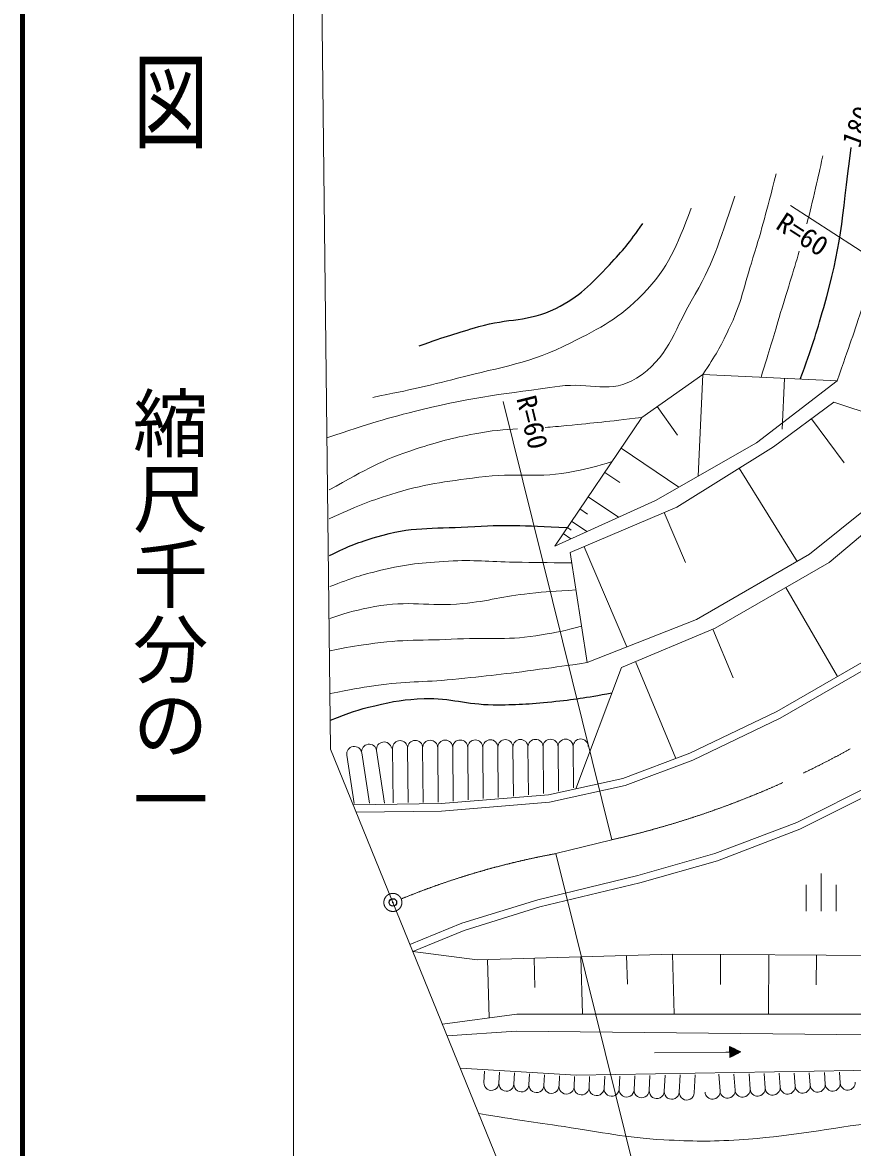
# Model space of a CAD drawing. Units: millimetres, scale not verified. Extents: x 40000 to 680000, y 20000 to 380000.
# Drawn here: x 40000 to 95157, y 240365 to 315136 of the extents above; entities that cross this region are included whole.
import ezdxf
from ezdxf.enums import TextEntityAlignment as Align

# ---------------------------------------------------------------- set-up
doc = ezdxf.new("R2010")
doc.units = ezdxf.units.MM
doc.header["$LTSCALE"] = 1000
doc.header["$PDMODE"] = 32
doc.header["$PDSIZE"] = 500
doc.linetypes.add('CHAIN', pattern=[18.5, 12, -1.5, 3.5, -1.5])
for name, color, linetype, lineweight in [('M-BGD', 7, 'Continuous', 13), ('M-BMK', 2, 'CHAIN', 13), ('M-STR-HTXT', 7, 'Continuous', 13), ('M-TTL', 2, 'Continuous', 140), ('M-TTL-BAND', 7, 'Continuous', 13)]:
    doc.layers.add(name, color=color, linetype=linetype, lineweight=lineweight)
doc.layers.add('M-OTRS', color=6, linetype='Continuous')
doc.styles.add('@ＭＳ ゴシック', font='')
doc.styles.add('ＭＳ ゴシック', font='')
doc.styles.get('@ＭＳ ゴシック').set_extended_font_data('@MS Gothic')
doc.styles.get('ＭＳ ゴシック').set_extended_font_data('MS Gothic')

msp = doc.modelspace()

# ---------------------------------------------------------------- linework, layer by layer
at = {"layer": 'M-BGD'}
for p, q in [((81156, 288881), (85213, 291747)), ((85220, 291747), (84892, 284977)), ((85213, 291747), (94137, 291315)), ((90637, 291484), (90473, 288099)), ((82187, 289610), (83526, 287715)), ((89918, 286934), (93921, 289908)), ((93921, 289908), (101385, 287420)), ((75369, 280335), (81156, 288881)), ((92426, 288798), (94600, 285874)), ((79783, 286853), (83625, 284251)), ((83482, 282931), (89918, 286934)), ((93596, 279253), (101601, 285960)), ((78688, 285237), (79698, 284553)), ((87621, 285505), (91470, 279317)), ((77594, 283620), (79614, 282252)), ((76396, 279902), (83482, 282931)), ((77042, 282806), (77551, 282461)), ((76490, 281991), (77509, 281301)), ((82640, 282571), (84063, 279244)), ((75930, 281163), (76439, 280818)), ((76210, 281577), (76464, 281405)), ((77532, 272601), (76396, 279902)), ((77316, 280295), (80161, 273640)), ((86024, 274872), (93596, 279253)), ((90730, 277595), (94159, 271670)), ((79804, 272276), (86024, 274872)), ((85884, 274814), (87230, 271590)), ((76765, 264208), (79804, 272276)), ((80727, 272661), (83418, 266214)), ((67592, 266935), (67623, 263320)), ((68592, 266943), (68622, 263388)), ((69591, 266952), (69622, 263471)), ((70591, 266961), (70621, 263553)), ((71591, 266969), (71620, 263635)), ((72591, 266978), (72620, 263718)), ((73591, 266987), (73619, 263800)), ((74591, 266995), (74618, 263882)), ((75591, 267004), (75617, 264056)), ((76591, 267013), (76615, 264275)), ((61553, 266442), (62048, 263225)), ((62542, 266594), (63057, 263242)), ((63530, 266745), (64066, 263259)), ((64592, 266909), (64623, 263269)), ((65592, 266917), (65623, 263286)), ((66592, 266926), (66623, 263303)), ((91650, 261514), (96990, 264184)), ((86176, 259423), (91650, 261514)), ((81014, 257954), (86176, 259423)), ((93075, 256065), (93075, 258565)), ((74384, 256352), (81014, 257954)), ((92075, 256065), (92075, 257815)), ((94075, 256065), (94075, 257815)), ((69355, 254795), (74384, 256352)), ((65938, 253397), (69355, 254795)), ((65938, 253397), (70206, 252828)), ((70206, 252828), (83218, 253222)), ((70900, 252849), (71017, 248977)), ((73997, 252943), (74056, 251007)), ((77094, 253037), (77210, 249223)), ((80145, 253129), (80203, 251222)), ((83196, 253222), (83317, 249223)), ((83218, 253222), (98088, 253110)), ((86396, 253198), (86381, 251198)), ((89597, 253174), (89567, 249223)), ((92757, 253150), (92742, 251174)), ((87742, 246719), (86988, 247087)), ((86988, 247087), (86996, 246337)), ((86989, 247062), (87039, 247062)), ((86989, 247037), (87089, 247038)), ((86989, 247012), (87139, 247013)), ((86989, 246987), (87189, 246989)), ((86990, 246962), (87240, 246964)), ((86990, 246937), (87290, 246940)), ((86990, 246912), (87340, 246915)), ((86990, 246887), (87390, 246891)), ((86991, 246862), (87441, 246866)), ((86991, 246837), (87491, 246842)), ((86991, 246812), (87541, 246817)), ((86992, 246787), (87591, 246793)), ((86992, 246762), (87642, 246768)), ((81993, 246661), (86992, 246712)), ((86742, 246709), (86992, 246712)), ((86992, 246737), (87692, 246744)), ((86992, 246712), (87742, 246719)), ((86993, 246687), (87692, 246694)), ((86993, 246662), (87643, 246668)), ((86993, 246637), (87593, 246643)), ((86993, 246612), (87543, 246617)), ((86994, 246587), (87494, 246592)), ((86994, 246562), (87444, 246566)), ((86994, 246537), (87394, 246541)), ((86994, 246512), (87344, 246515)), ((86995, 246487), (87295, 246490)), ((86995, 246462), (87245, 246464)), ((86995, 246437), (87195, 246439)), ((86995, 246412), (87145, 246413)), ((86996, 246337), (87742, 246719)), ((86996, 246387), (87096, 246388)), ((86996, 246362), (87046, 246362)), ((70659, 244682), (70696, 245438)), ((71657, 244633), (71694, 245378)), ((72656, 244584), (72692, 245317)), ((73655, 244535), (73690, 245256)), ((88351, 244243), (88283, 245264)), ((89349, 244310), (89284, 245281)), ((90347, 244376), (90285, 245298)), ((91345, 244443), (91287, 245315)), ((92342, 244509), (92288, 245332)), ((93340, 244576), (93289, 245349)), ((94338, 244642), (94290, 245367)), ((74654, 244486), (74689, 245195)), ((75653, 244437), (75687, 245135)), ((76651, 244388), (76685, 245074)), ((77650, 244339), (77687, 245083)), ((78649, 244290), (78689, 245100)), ((79648, 244241), (79691, 245117)), ((80647, 244192), (80693, 245134)), ((81645, 244143), (81695, 245151)), ((82644, 244094), (82697, 245168)), ((83643, 244045), (83699, 245186)), ((84642, 243996), (84701, 245203)), ((86356, 244110), (86281, 245230)), ((87354, 244177), (87282, 245247))]:
    msp.add_line(p, q, dxfattribs=at)
for points in [[(140241, 315834), (134533, 314536), (130773, 313119), (126880, 311200), (124539, 309165), (122130, 306045), (119894, 302418), (117794, 297356), (114196, 290666), (110046, 284762), (106220, 280775), (101819, 276828), (97806, 273772), (90118, 269341), (84356, 266566), (79900, 264895), (74947, 263809), (67830, 263223), (61971, 263144)], [(62173, 262646), (67853, 262723), (75022, 263314), (80042, 264415), (84553, 266106), (90352, 268898), (98084, 273355), (102138, 276442), (106568, 280416), (110434, 284443), (114622, 290403), (118246, 297142), (120340, 302189), (122542, 305760), (124904, 308820), (127160, 310780), (130972, 312660), (134677, 314056), (140342, 315344)], [(164139, 311941), (157294, 311315), (152611, 310189), (147728, 308576), (142120, 306378), (138120, 304130), (133602, 301312), (129473, 298350), (126051, 295289), (122548, 291426), (119324, 287173), (114038, 279577), (109535, 274367), (105125, 270311), (101025, 267268), (96746, 264621), (91448, 261973), (86018, 259898), (80887, 258438), (74251, 256835), (69186, 255266), (65750, 253860)], [(152613, 303522), (142192, 297270), (134757, 291694), (129181, 279978), (123717, 270064), (121802, 265614), (116507, 255644), (101806, 249223), (72853, 249223), (67906, 248561)], [(68226, 247777), (72797, 248096), (100510, 247815), (116958, 254574), (119492, 257447), (122252, 262685), (125238, 270571), (130983, 280822), (134194, 288934), (136785, 292144), (139939, 295073), (153007, 302001)], [(69097, 245636), (76796, 245167), (103157, 245618), (109297, 248096), (112282, 250068), (117746, 252208), (120844, 254968), (123379, 258855), (125069, 263699), (126252, 266290), (130363, 274007), (132898, 280203), (136447, 286061), (142136, 292088), (149177, 296932), (157907, 300931)], [(75369, 280335), (82076, 283364), (88782, 287204), (94137, 291315)], [(77532, 272601), (84780, 275467), (92298, 279794), (98356, 284662), (101385, 287420)]]:
    msp.add_lwpolyline(points, dxfattribs=at)
for centre, start, end in [((62048, 266518), 8.73567, 188.73567), ((63036, 266669), 8.73567, 188.73567), ((64024, 266821), 8.73567, 188.73567), ((65092, 266913), 0.49754, 180.49754), ((66092, 266922), 0.49754, 180.49754), ((67092, 266930), 0.49754, 180.49754), ((68092, 266939), 0.49754, 180.49754), ((69091, 266948), 0.49754, 180.49754), ((70091, 266956), 0.49754, 180.49754), ((71091, 266965), 0.49754, 180.49754), ((72091, 266974), 0.49754, 180.49754), ((73091, 266982), 0.49754, 180.49754), ((74091, 266991), 0.49754, 180.49754), ((75091, 267000), 0.49754, 180.49754), ((76091, 267008), 0.49754, 180.49754), ((77091, 267017), 0.49754, 180.49754), ((71158, 244657), 177.19254, 357.19254), ((72157, 244608), 177.19254, 357.19254), ((73156, 244559), 177.19254, 357.19254), ((74154, 244510), 177.19254, 357.19254), ((91844, 244476), 183.81407, 3.81407), ((92841, 244542), 183.81407, 3.81407), ((93839, 244609), 183.81407, 3.81407), ((94837, 244675), 183.81407, 3.81407), ((75153, 244461), 177.19254, 357.19254), ((76152, 244412), 177.19254, 357.19254), ((77151, 244363), 177.19254, 357.19254), ((78150, 244314), 177.19254, 357.19254), ((79148, 244265), 177.19254, 357.19254), ((80147, 244216), 177.19254, 357.19254), ((81146, 244167), 177.19254, 357.19254), ((82145, 244118), 177.19254, 357.19254), ((83144, 244069), 177.19254, 357.19254), ((84142, 244020), 177.19254, 357.19254), ((85857, 244077), 183.81407, 3.81407), ((86855, 244143), 183.81407, 3.81407), ((87852, 244210), 183.81407, 3.81407), ((88850, 244276), 183.81407, 3.81407), ((89848, 244343), 183.81407, 3.81407), ((90846, 244409), 183.81407, 3.81407)]:
    msp.add_arc(centre, 500, start, end, dxfattribs=at)
for points, knots in [([(94137, 291315), (94996, 293762), (95214, 294408), (95864, 296404), (96730, 299065), (97181, 300567), (97947, 303258), (98660, 305763), (98554, 307337), (99627, 309709), (100053, 310651), (100211, 311030), (100837, 312061)], [0, 0, 0, 0, 1, 1, 1, 2, 2, 2, 3, 3, 3, 4, 4, 4, 4]), ([(92125, 301765), (92315, 302486), (92506, 303258), (92706, 304132), (92897, 304970), (92970, 305249), (93176, 306282)], [0, 0, 0, 0, 1, 1, 1, 2, 2, 2, 2]), ([(85220, 291747), (86088, 293064), (86343, 293518), (86927, 294724), (87784, 296495), (87956, 297617), (88540, 299495), (89211, 301654), (89392, 302388), (90085, 305073)], [0, 0, 0, 0, 1, 1, 1, 2, 2, 2, 3, 3, 3, 3]), ([(60232, 287529), (63169, 288530), (64061, 288792), (66566, 289416), (70079, 290291), (72121, 290451), (75705, 290961), (77691, 291244), (79123, 290417), (80812, 291499), (82872, 292819), (83220, 294485), (84441, 296606), (85914, 299166), (86245, 300325), (87330, 303594)], [0, 0, 0, 0, 1, 1, 1, 2, 2, 2, 3, 3, 3, 4, 4, 4, 5, 5, 5, 5]), ([(63273, 290222), (65972, 290760), (66730, 290933), (68918, 291499), (71900, 292270), (73696, 292460), (76444, 293851), (78451, 294867), (79648, 295462), (81215, 297076), (83000, 298915), (83425, 300176), (84441, 302788)], [0, 0, 0, 0, 1, 1, 1, 2, 2, 2, 3, 3, 3, 4, 4, 4, 4]), ([(89077, 291560), (89676, 293479), (89823, 293977), (90287, 295531), (90804, 297261), (91225, 298593), (91619, 299947)], [0, 0, 0, 0, 1, 1, 1, 2, 2, 2, 2]), ([(74738, 288229), (75182, 288255), (75655, 288289), (76175, 288341), (78123, 288535), (78745, 288603), (81156, 288881)], [0, 0, 0, 0, 1, 1, 1, 2, 2, 2, 2]), ([(60372, 284072), (62961, 285483), (63787, 286020), (66163, 286795), (67658, 287283), (68515, 287512), (70060, 287803), (71154, 288009), (72036, 288089), (72905, 288138)], [0, 0, 0, 0, 1, 1, 1, 2, 2, 2, 3, 3, 3, 3]), ([(60385, 282145), (62226, 283004), (62841, 283251), (64483, 283771), (66701, 284474), (68024, 284599), (70329, 284914), (72805, 285252), (74270, 284793), (76713, 285317), (77686, 285525), (78064, 285595), (79178, 285960)], [0, 0, 0, 0, 1, 1, 1, 2, 2, 2, 3, 3, 3, 4, 4, 4, 4]), ([(60416, 277643), (61953, 278233), (62458, 278402), (63811, 278731), (65535, 279151), (66542, 279227), (68313, 279336), (70016, 279441), (70975, 279292), (72681, 279269), (74174, 279248), (74641, 279243), (76502, 279221)], [0, 0, 0, 0, 1, 1, 1, 2, 2, 2, 3, 3, 3, 4, 4, 4, 4]), ([(60430, 275532), (61759, 275983), (62228, 276082), (63408, 276312), (65650, 276750), (66980, 276295), (69254, 276514), (70998, 276681), (71946, 277007), (73689, 277186), (74894, 277310), (75307, 277344), (76783, 277419)], [0, 0, 0, 0, 1, 1, 1, 2, 2, 2, 3, 3, 3, 4, 4, 4, 4]), ([(140086, 277863), (137929, 276050), (137197, 275331), (135654, 273431), (133538, 270827), (133126, 268847), (131439, 265947), (129788, 263107), (128946, 261458), (127080, 258754), (124995, 255733), (123679, 254120), (121121, 251488), (119732, 250057), (118901, 249257), (117198, 248218), (115028, 246895), (113461, 246891), (111094, 245965), (108571, 244979), (107310, 244006), (104700, 243277), (101465, 242373), (99526, 242440), (96199, 241969), (92856, 241496), (90993, 241111), (87625, 240879), (85672, 240745), (84567, 240776), (82612, 240879), (80010, 241017), (78578, 241380), (76000, 241751), (73780, 242071), (73070, 242181), (70324, 242621)], [0, 0, 0, 0, 1, 1, 1, 2, 2, 2, 3, 3, 3, 4, 4, 4, 5, 5, 5, 6, 6, 6, 7, 7, 7, 8, 8, 8, 9, 9, 9, 10, 10, 10, 11, 11, 11, 12, 12, 12, 12]), ([(60445, 273367), (61638, 273629), (62000, 273677), (63005, 273826), (65293, 274166), (66608, 274041), (68918, 274162), (71096, 274277), (72346, 274059), (74495, 274431), (75544, 274612), (75940, 274679), (77156, 275016)], [0, 0, 0, 0, 1, 1, 1, 2, 2, 2, 3, 3, 3, 4, 4, 4, 4]), ([(60464, 270538), (61880, 270834), (62293, 270899), (63475, 271071), (65455, 271359), (66591, 271279), (68582, 271474), (70844, 271695), (72109, 271842), (74361, 272146), (75601, 272314), (76001, 272368), (77532, 272601)], [0, 0, 0, 0, 1, 1, 1, 2, 2, 2, 3, 3, 3, 4, 4, 4, 4])]:
    msp.add_open_spline(points, degree=3, knots=knots, dxfattribs=at)
at = {"layer": 'M-BGD', "lineweight": 25}
for points, knots in [([(91678, 291434), (92512, 293619), (92704, 294318), (93243, 296203), (94401, 300248), (94447, 301839), (95058, 306820)], [0, 0, 0, 0, 1, 1, 1, 2, 2, 2, 2]), ([(66364, 293649), (68234, 294304), (68765, 294477), (70329, 294926), (72300, 295491), (73595, 295234), (75436, 296136), (77045, 296923), (77761, 297729), (78998, 299025), (79951, 300025), (80288, 300455), (81215, 301780)], [0, 0, 0, 0, 1, 1, 1, 2, 2, 2, 3, 3, 3, 4, 4, 4, 4]), ([(60402, 279712), (61765, 280386), (62281, 280565), (63542, 280949), (65816, 281642), (67217, 281487), (69590, 281621), (72172, 281766), (73100, 281714), (76210, 281577)], [0, 0, 0, 0, 1, 1, 1, 2, 2, 2, 3, 3, 3, 3]), ([(60476, 268768), (61804, 269286), (62236, 269447), (63408, 269727), (64671, 270029), (65402, 270158), (66700, 270197), (68491, 270251), (69478, 269813), (71270, 269794), (72794, 269778), (73650, 269848), (75167, 269996), (76738, 270148), (77281, 270247), (79165, 270579)], [0, 0, 0, 0, 1, 1, 1, 2, 2, 2, 3, 3, 3, 4, 4, 4, 5, 5, 5, 5])]:
    msp.add_open_spline(points, degree=3, knots=knots, dxfattribs=at)
at = {"layer": 'M-BMK'}
msp.add_line((75446, 259897), (79173, 260822), dxfattribs=at)
msp.add_circle((64613, 256653), 600, dxfattribs=at)
for centre, radius, start, end in [((65972, 319226), 59877, 282.73672, 327.05969), ((84723, 209197), 51542, 100.36999, 112.29873)]:
    msp.add_arc(centre, radius, start, end, dxfattribs=at)
at = {"layer": 'M-OTRS'}
msp.add_point((64613, 256653), dxfattribs=at)
at = {"layer": 'M-STR-HTXT'}
for p, q in [((60466, 266841), (59754, 329782)), ((116223, 286667), (91046, 302980)), ((79173, 260822), (71943, 289938)), ((60466, 266841), (76122, 228377)), ((75446, 259897), (82676, 230781))]:
    msp.add_line(p, q, dxfattribs=at)
at = {"layer": 'M-TTL'}
msp.add_line((40000, 380000), (40000, 20000), dxfattribs=at)
at = {"layer": 'M-TTL-BAND'}
msp.add_line((58000, 370000), (58000, 20000), dxfattribs=at)

# ---------------------------------------------------------------- texts
at = {"layer": 'M-BGD', "style": 'ＭＳ ゴシック'}
msp.add_text('180', height=1320, rotation=69.717, dxfattribs=at).set_placement((96470, 307867), align=Align.BOTTOM_CENTER)
at = {"layer": 'M-STR-HTXT', "style": 'ＭＳ ゴシック'}
for rotation, p in [(327.06, (89760, 301152)), (283.946, (72429, 290059))]:
    msp.add_text('R=60', height=1320, rotation=rotation, dxfattribs=at).set_placement(p, align=Align.BOTTOM_LEFT)
at = {"layer": 'M-TTL-BAND', "style": '@ＭＳ ゴシック', "width": 1.4}
msp.add_text('平  面  図', height=3666, rotation=270, dxfattribs=at).set_placement((49777, 306475), align=Align.MIDDLE_RIGHT)
at = {"layer": 'M-TTL-BAND', "style": '@ＭＳ ゴシック'}
msp.add_text('縮尺千分の一', height=3666, rotation=270, dxfattribs=at).set_placement((49777, 261030), align=Align.MIDDLE_RIGHT)

doc.saveas('drawing.dxf')
